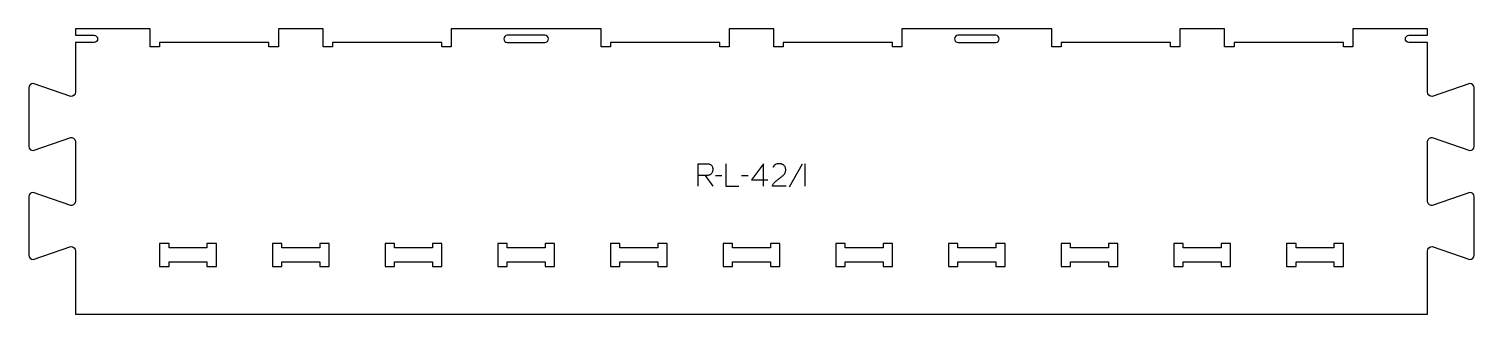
# Model space of a CAD drawing. Extents: x 0 to 1924, y 0 to 380.
import ezdxf

# ---------------------------------------------------------------- set-up
doc = ezdxf.new("R2010")
doc.units = 0
for name, color, linetype in [('1_ANYTOOL_1MMDEEP_LABELS_S', 2, 'CONTINUOUS'), ('3_ANYTOOL_CUTTHROUGH_INSID', 4, 'CONTINUOUS'), ('4_ANYTOOL_CUTTHROUGH_OUTSI', 5, 'CONTINUOUS')]:
    doc.layers.add(name, color=color, linetype=linetype)

msp = doc.modelspace()

# ---------------------------------------------------------------- linework, layer by layer
at = {"layer": '1_ANYTOOL_1MMDEEP_LABELS_S'}
for p, q in [((1029.014286, 199.627054), (1011.828571, 168.855626)), ((1032.528571, 200.098483), (1032.528571, 170.098483)), ((899.971429, 184.54134), (910.428571, 170.055626)), ((922.428571, 183.984197), (913.642857, 183.898483)), ((957.314286, 183.984197), (948.528571, 183.898483)), ((961.6, 178.755626), (983.371429, 178.755626))]:
    msp.add_line(p, q, dxfattribs=at)
for points in [[(890.971429, 170.098483), (890.971429, 200.098483), (902.328571, 200.098483, -0.030274), (904.094385, 199.991467, -0.049), (905.816071, 199.608304, -0.050774), (907.148594, 199.015848, -0.06445), (908.307143, 198.137768, -0.0646), (909.197054, 197.001737, -0.052254), (909.801786, 195.686876, -0.050381), (910.190921, 193.994327, -0.031337), (910.3, 192.255626, -0.040022), (910.189839, 190.881569, -0.042626), (909.855357, 189.544911, -0.04247), (909.286672, 188.255192, -0.036572), (908.521429, 187.069911, -0.051097), (907.579651, 186.055956, -0.061981), (906.4375, 185.280626, -0.061813), (905.128498, 184.804126, -0.049309), (903.742857, 184.627054, -0.003273), (902.875206, 184.589363, -0.003121), (902.007143, 184.562768, -0.003882), (900.989361, 184.545849, -0.002215), (899.971429, 184.54134), (891.014286, 184.54134)], [(1007.8, 170.14134), (989.5, 170.184197, -0.034491), (990.162778, 171.931529, -0.037732), (991.069643, 173.564554, -0.037744), (992.208937, 175.03919, -0.03482), (993.55, 176.334197, -0.00859), (996.509225, 178.73278, -0.008791), (999.55, 181.027054, 0.020588), (1002.369289, 183.260497, 0.025206), (1004.971429, 185.74134, 0.046908), (1005.992024, 187.042582, 0.051091), (1006.739286, 188.51634, 0.050722), (1007.188019, 190.164514, 0.041139), (1007.328571, 191.869911, 0.039396), (1007.185927, 193.677497, 0.058519), (1006.696429, 195.41634, 0.060358), (1005.905871, 196.823456, 0.061397), (1004.8, 197.998483, 0.048006), (1003.444043, 198.920442, 0.045901), (1001.939286, 199.573483, 0.045216), (1000.199225, 199.976042, 0.034258), (998.414286, 200.098483, 0.055622), (995.779715, 199.804496, 0.079896), (993.335714, 198.823483, 0.080617), (991.366327, 197.157783, 0.060287), (989.928571, 194.998483)]]:
    msp.add_lwpolyline(points, format="xyb", dxfattribs=at)
for points in [[(927.571429, 200.098483), (927.571429, 170.098483), (944.671429, 170.098483)], [(977.585714, 170.098483), (977.628571, 200.14134), (961.6, 178.755626)]]:
    msp.add_lwpolyline(points, dxfattribs=at)
at = {"layer": '3_ANYTOOL_CUTTHROUGH_INSID'}
for points in [[(686.75, 371), (636.75, 371, 1), (636.75, 361.5), (686.75, 361.5, 1)], [(1286.75, 371), (1236.75, 371, 1), (1236.75, 361.5), (1286.75, 361.5, 1)]]:
    msp.add_lwpolyline(points, format="xyb", close=True, dxfattribs=at)
for points in [[(211.75, 69.5), (237, 69.5), (237, 63.5), (249.5, 63.5), (249.5, 94), (237, 94), (237, 88), (186.5, 88), (186.5, 94), (174, 94), (174, 63.5), (186.5, 63.5), (186.5, 69.5)], [(387, 88), (336.5, 88), (336.5, 94), (324, 94), (324, 63.5), (336.5, 63.5), (336.5, 69.5), (387, 69.5), (387, 63.5), (399.5, 63.5), (399.5, 94), (387, 94)], [(511.75, 88), (486.5, 88), (486.5, 94), (474, 94), (474, 63.75), (474, 63.5), (486.5, 63.5), (486.5, 69.5), (537, 69.5), (537, 63.5), (549.5, 63.5), (549.5, 94), (537, 94), (537, 88)], [(636.5, 88), (636.5, 94), (624, 94), (624, 63.5), (636.5, 63.5), (636.5, 69.5), (687, 69.5), (687, 63.5), (699.5, 63.5), (699.5, 94), (687, 94), (687, 88)], [(811.75, 69.5), (837, 69.5), (837, 63.5), (849.5, 63.5), (849.5, 94), (837, 94), (837, 88), (786.5, 88), (786.5, 94), (774, 94), (774, 63.5), (786.5, 63.5), (786.5, 69.5)], [(987, 88), (936.5, 88), (936.5, 94), (924, 94), (924, 63.5), (936.5, 63.5), (936.5, 69.5), (987, 69.5), (987, 63.5), (999.5, 63.5), (999.5, 94), (987, 94)], [(1111.75, 88), (1086.5, 88), (1086.5, 94), (1074, 94), (1074, 63.75), (1074, 63.5), (1086.5, 63.5), (1086.5, 69.5), (1137, 69.5), (1137, 63.5), (1149.5, 63.5), (1149.5, 94), (1137, 94), (1137, 88)], [(1236.5, 88), (1236.5, 94), (1224, 94), (1224, 63.5), (1236.5, 63.5), (1236.5, 69.5), (1287, 69.5), (1287, 63.5), (1299.5, 63.5), (1299.5, 94), (1287, 94), (1287, 88)], [(1411.75, 88), (1386.5, 88), (1386.5, 94), (1374, 94), (1374, 63.5), (1386.5, 63.5), (1386.5, 69.5), (1437, 69.5), (1437, 63.5), (1449.5, 63.5), (1449.5, 94), (1437, 94), (1437, 88)], [(1587, 88), (1536.5, 88), (1536.5, 94), (1524, 94), (1524, 63.5), (1536.5, 63.5), (1536.5, 69.5), (1587, 69.5), (1587, 63.5), (1599.5, 63.5), (1599.5, 94), (1587, 94)], [(1711.75, 88), (1686.5, 88), (1686.5, 94), (1674, 94), (1674, 63.75), (1674, 63.5), (1686.5, 63.5), (1686.5, 69.5), (1737, 69.5), (1737, 63.5), (1749.5, 63.5), (1749.5, 94), (1737, 94), (1737, 88)]]:
    msp.add_lwpolyline(points, close=True, dxfattribs=at)
at = {"layer": '4_ANYTOOL_CUTTHROUGH_OUTSI'}
msp.add_lwpolyline([(404, 361.5), (404, 355.75, -0.414214), (403.75, 355.5), (391.75, 355.5, -0.414214), (391.5, 355.75), (391.5, 379.5), (332, 379.5), (332, 355.75, -0.414214), (331.75, 355.5), (319.75, 355.5, -0.414214), (319.5, 355.75), (319.5, 361.5), (211.75, 361.5), (174, 361.5), (174, 355.75, -0.414214), (173.75, 355.5), (161.75, 355.5, -0.414214), (161.5, 355.75), (161.5, 379.5), (62, 379.5), (62, 371), (86.75, 371, -1), (86.75, 361.5), (61.999999, 361.5), (61.999727, 295.691889, -0.411451), (55.75, 289.499719, -0.084369), (55.667412, 289.513754), (5.707953, 306.999706, 0.412073), (0, 301.249859), (0, 223.249859, 0.412073), (5.707953, 217.500013), (55.667412, 234.985964, -0.084369), (55.75, 235, -0.414214), (62, 228.75), (62, 150.75, -0.414214), (55.75, 144.5, -0.084369), (55.667412, 144.514036), (5.707953, 161.999987, 0.412073), (0, 156.250141), (0, 78.250141, 0.412073), (5.707953, 72.500294), (55.667412, 89.986246, -0.084369), (55.75, 90.000281, -0.411451), (61.999727, 83.808111), (61.999999, 0), (511.75, 0), (1111.75, 0), (1411.75, 0), (1711.75, 0), (1861.500001, 0), (1861.500273, 83.808111, -0.411451), (1867.75, 90.000281, -0.084369), (1867.832588, 89.986246), (1917.792048, 72.500294, 0.412073), (1923.5, 78.250141), (1923.5, 156.250141, 0.412073), (1917.792048, 161.999987), (1867.832588, 144.514036, -0.084369), (1867.75, 144.5, -0.414214), (1861.5, 150.75), (1861.5, 228.75, -0.414214), (1867.75, 235, -0.084369), (1867.832588, 234.985964), (1917.792048, 217.500013, 0.412073), (1923.5, 223.249859), (1923.5, 301.249859, 0.412073), (1917.792048, 306.999706), (1867.832588, 289.513754, -0.084369), (1867.75, 289.499719, -0.411451), (1861.500273, 295.691889), (1861.500001, 361.5), (1836.75, 361.5, -1), (1836.75, 371), (1861.5, 371), (1861.5, 379.5), (1762, 379.5), (1762, 355.75, -0.414214), (1761.75, 355.5), (1749.75, 355.5, -0.414214), (1749.5, 355.75), (1749.5, 361.5), (1604, 361.5), (1604, 355.75, -0.414214), (1603.75, 355.5), (1591.75, 355.5, -0.414214), (1591.5, 355.75), (1591.5, 379.5), (1532, 379.5), (1532, 355.75, -0.414214), (1531.75, 355.5), (1519.75, 355.5, -0.414214), (1519.5, 355.75), (1519.5, 361.5), (1411.75, 361.5), (1374, 361.5), (1374, 355.75, -0.414214), (1373.75, 355.5), (1361.75, 355.5, -0.414214), (1361.5, 355.75), (1361.5, 379.5), (1162, 379.5), (1162, 355.75, -0.414214), (1161.75, 355.5), (1149.75, 355.5, -0.414214), (1149.5, 355.75), (1149.5, 361.5), (1111.75, 361.5), (1004, 361.5), (1004, 355.75, -0.414214), (1003.75, 355.5), (991.75, 355.5, -0.414214), (991.5, 355.75), (991.5, 379.5), (932, 379.5), (932, 355.75, -0.414214), (931.75, 355.5), (919.75, 355.5, -0.414214), (919.5, 355.75), (919.5, 361.5), (811.75, 361.5), (774, 361.5), (774, 355.75, -0.414214), (773.75, 355.5), (761.75, 355.5, -0.414214), (761.5, 355.75), (761.5, 379.5), (562, 379.5), (562, 355.75, -0.414214), (561.75, 355.5), (549.75, 355.5, -0.414214), (549.5, 355.75), (549.5, 361.5), (511.75, 361.5)], format="xyb", close=True, dxfattribs=at)

doc.saveas('drawing.dxf')
